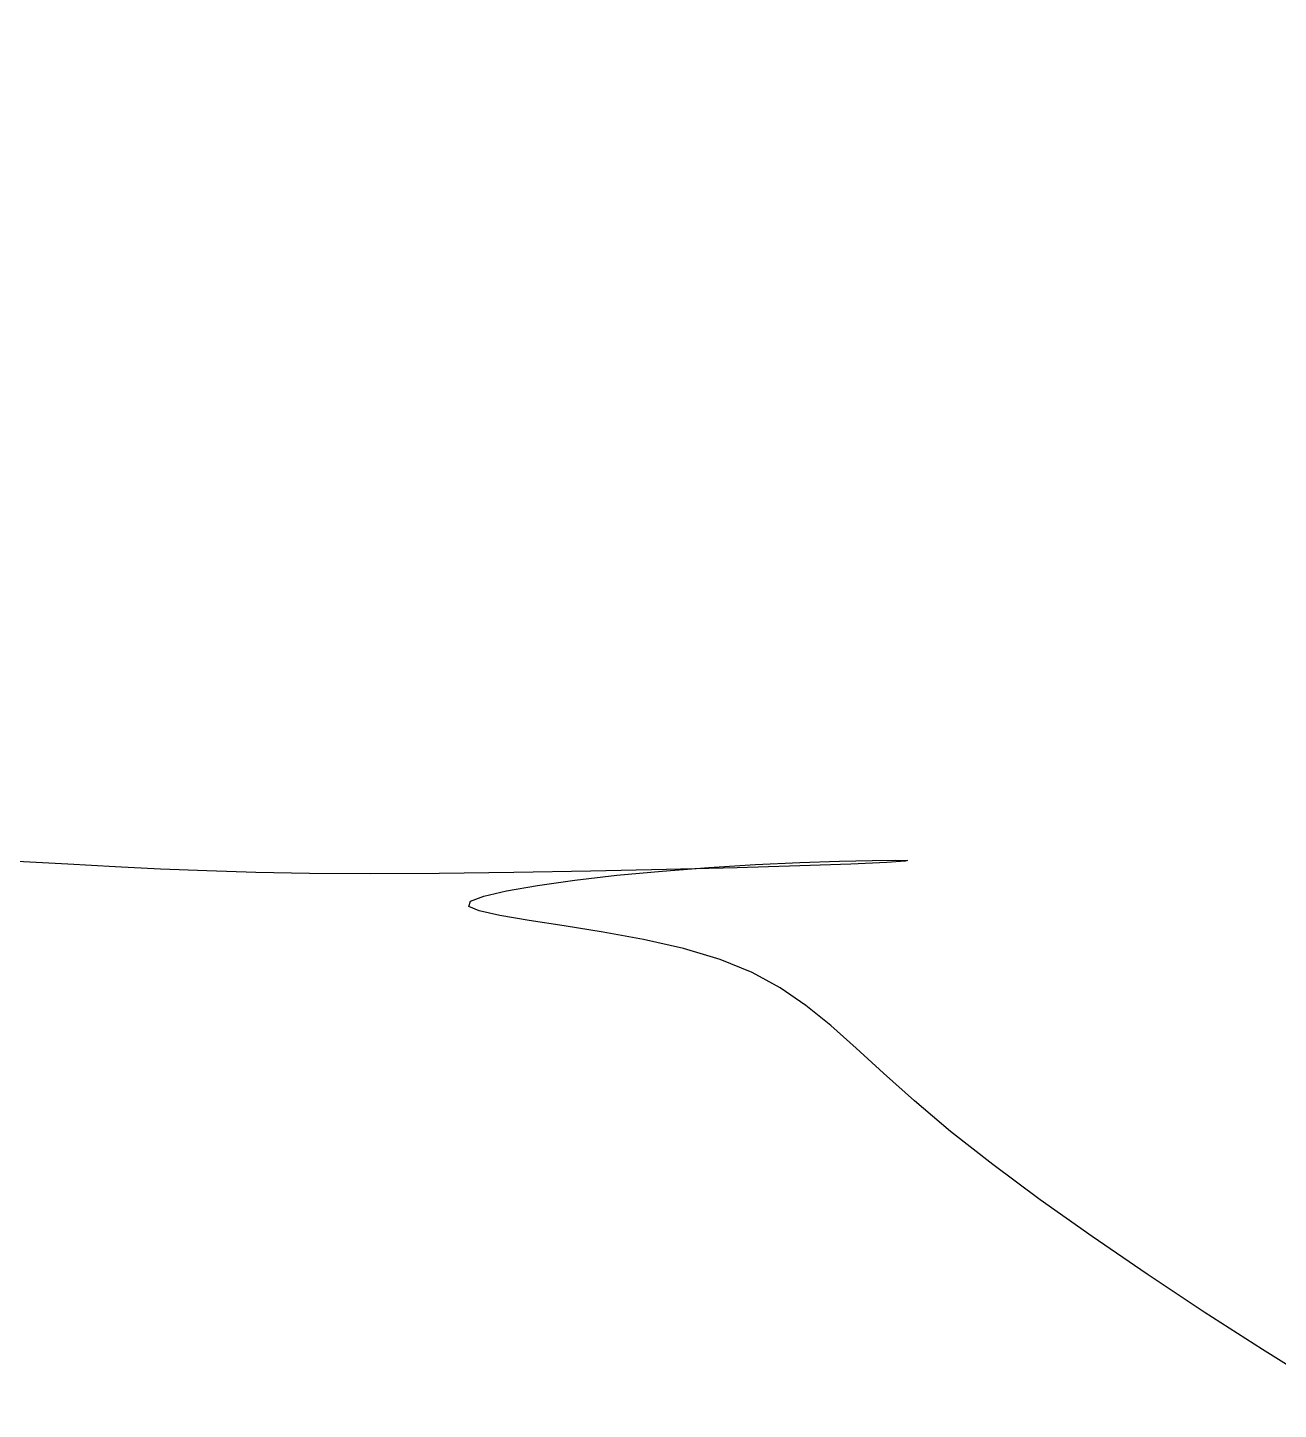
# Model space of a CAD drawing. Header units: millimetres. Extents: x 104198 to 1296755, y -81101 to 81453.
# Drawn here: x 635089.8 to 635181.8, y -26089.6 to -25988 of the extents above; entities that cross this region are included whole.
import ezdxf

# ---------------------------------------------------------------- set-up
doc = ezdxf.new("R2010")
doc.units = ezdxf.units.MM
doc.linetypes.add('HIDDEN2', pattern=[0.1875, 0.125, -0.0625])
doc.layers.add('0家具', color=51, linetype='Continuous')
doc.styles.add('黑体', font='simhei.ttf', dxfattribs={"width": 0.7})
doc.dimstyles.new('立面标注', dxfattribs={"dimtxt": 100, "dimasz": 35, "dimexe": 20, "dimexo": 100, "dimtad": 1, "dimdec": 0, "dimtxsty": '黑体', "dimblk": 'ARCHTICK', "dimcen": 80, "dimdle": 20, "dimclrd": 251, "dimclre": 251, "dimclrt": 256, "dimadec": 0, "dimazin": 0, "dimtfac": 1, "dimtdec": 0, "dimtix": 1, "dimtmove": 2, "dimatfit": 3, "dimldrblk": 'DOT', "dimfxl": 200, "dimfxlon": 1, "dimarcsym": 0})

# ---------------------------------------------------------------- blocks, each defined once
blk = doc.blocks.new('ghfdhrhr')
at = {"color": 250, "linetype": 'HIDDEN2', "ltscale": 600}
blk.add_lwpolyline([(635184.98, -32590.15), (635180.69, -32587.45), (635176.4, -32584.69), (635172.19, -32581.9), (635168.14, -32579.13), (635164.33, -32576.43), (635160.84, -32573.84), (635157.74, -32571.41), (635155.09, -32569.17), (635152.81, -32567.13), (635150.79, -32565.29), (635148.92, -32563.63), (635147.09, -32562.15), (635145.2, -32560.85), (635143.13, -32559.73), (635140.78, -32558.77), (635138.08, -32557.96), (635135.16, -32557.3), (635132.19, -32556.75), (635129.32, -32556.29), (635126.73, -32555.9), (635124.58, -32555.54), (635123.05, -32555.2), (635122.29, -32554.86), (635122.43, -32554.49), (635123.4, -32554.11), (635125.08, -32553.71), (635127.35, -32553.32), (635130.09, -32552.94), (635133.18, -32552.58), (635136.51, -32552.27), (635139.96, -32552), (635143.39, -32551.79), (635146.65, -32551.64), (635149.57, -32551.53), (635151.97, -32551.48), (635153.69, -32551.47), (635154.56, -32551.49), (635154.4, -32551.55), (635153.05, -32551.64), (635150.4, -32551.76), (635146.65, -32551.89), (635142.04, -32552.02), (635136.83, -32552.16), (635131.27, -32552.28), (635125.62, -32552.38), (635120.13, -32552.44), (635115.06, -32552.47), (635110.59, -32552.44), (635106.63, -32552.37), (635103.03, -32552.26), (635099.63, -32552.12), (635096.28, -32551.96), (635092.81, -32551.77), (635089.07, -32551.57)], dxfattribs=at)
blk.add_lwpolyline([(635184.98, -32590.15), (635180.69, -32587.45), (635176.4, -32584.69), (635172.19, -32581.9), (635168.14, -32579.13), (635164.33, -32576.43), (635160.84, -32573.84), (635157.74, -32571.41), (635155.09, -32569.17), (635152.81, -32567.13), (635150.79, -32565.29), (635148.92, -32563.63), (635147.09, -32562.15), (635145.2, -32560.85), (635143.13, -32559.73), (635140.78, -32558.77), (635138.08, -32557.96), (635135.16, -32557.3), (635132.19, -32556.75), (635129.32, -32556.29), (635126.73, -32555.9), (635124.58, -32555.54), (635123.05, -32555.2), (635122.29, -32554.86), (635122.43, -32554.49), (635123.4, -32554.11), (635125.08, -32553.71), (635127.35, -32553.32), (635130.09, -32552.94), (635133.18, -32552.58), (635136.51, -32552.27), (635139.96, -32552), (635143.39, -32551.79), (635146.65, -32551.64), (635149.57, -32551.53), (635151.97, -32551.48), (635153.69, -32551.47), (635154.56, -32551.49), (635154.4, -32551.55), (635153.05, -32551.64), (635150.4, -32551.76), (635146.65, -32551.89), (635142.04, -32552.02), (635136.83, -32552.16), (635131.27, -32552.28), (635125.62, -32552.38), (635120.13, -32552.44), (635115.06, -32552.47), (635110.59, -32552.44), (635106.63, -32552.37), (635103.03, -32552.26), (635099.63, -32552.12), (635096.28, -32551.96), (635092.81, -32551.77), (635089.07, -32551.57)], dxfattribs=at)
blk.add_lwpolyline([(635184.98, -32590.15), (635180.69, -32587.45), (635176.4, -32584.69), (635172.19, -32581.9), (635168.14, -32579.13), (635164.33, -32576.43), (635160.84, -32573.84), (635157.74, -32571.41), (635155.09, -32569.17), (635152.81, -32567.13), (635150.79, -32565.29), (635148.92, -32563.63), (635147.09, -32562.15), (635145.2, -32560.85), (635143.13, -32559.73), (635140.78, -32558.77), (635138.08, -32557.96), (635135.16, -32557.3), (635132.19, -32556.75), (635129.32, -32556.29), (635126.73, -32555.9), (635124.58, -32555.54), (635123.05, -32555.2), (635122.29, -32554.86), (635122.43, -32554.49), (635123.4, -32554.11), (635125.08, -32553.71), (635127.35, -32553.32), (635130.09, -32552.94), (635133.18, -32552.58), (635136.51, -32552.27), (635139.96, -32552), (635143.39, -32551.79), (635146.65, -32551.64), (635149.57, -32551.53), (635151.97, -32551.48), (635153.69, -32551.47), (635154.56, -32551.49), (635154.4, -32551.55), (635153.05, -32551.64), (635150.4, -32551.76), (635146.65, -32551.89), (635142.04, -32552.02), (635136.83, -32552.16), (635131.27, -32552.28), (635125.62, -32552.38), (635120.13, -32552.44), (635115.06, -32552.47), (635110.59, -32552.44), (635106.63, -32552.37), (635103.03, -32552.26), (635099.63, -32552.12), (635096.28, -32551.96), (635092.81, -32551.77), (635089.07, -32551.57)], dxfattribs=at)
blk.add_lwpolyline([(635184.98, -32590.15), (635180.69, -32587.45), (635176.4, -32584.69), (635172.19, -32581.9), (635168.14, -32579.13), (635164.33, -32576.43), (635160.84, -32573.84), (635157.74, -32571.41), (635155.09, -32569.17), (635152.81, -32567.13), (635150.79, -32565.29), (635148.92, -32563.63), (635147.09, -32562.15), (635145.2, -32560.85), (635143.13, -32559.73), (635140.78, -32558.77), (635138.08, -32557.96), (635135.16, -32557.3), (635132.19, -32556.75), (635129.32, -32556.29), (635126.73, -32555.9), (635124.58, -32555.54), (635123.05, -32555.2), (635122.29, -32554.86), (635122.43, -32554.49), (635123.4, -32554.11), (635125.08, -32553.71), (635127.35, -32553.32), (635130.09, -32552.94), (635133.18, -32552.58), (635136.51, -32552.27), (635139.96, -32552), (635143.39, -32551.79), (635146.65, -32551.64), (635149.57, -32551.53), (635151.97, -32551.48), (635153.69, -32551.47), (635154.56, -32551.49), (635154.4, -32551.55), (635153.05, -32551.64), (635150.4, -32551.76), (635146.65, -32551.89), (635142.04, -32552.02), (635136.83, -32552.16), (635131.27, -32552.28), (635125.62, -32552.38), (635120.13, -32552.44), (635115.06, -32552.47), (635110.59, -32552.44), (635106.63, -32552.37), (635103.03, -32552.26), (635099.63, -32552.12), (635096.28, -32551.96), (635092.81, -32551.77), (635089.07, -32551.57)], dxfattribs=at)
blk.add_lwpolyline([(635184.98, -32590.15), (635180.69, -32587.45), (635176.4, -32584.69), (635172.19, -32581.9), (635168.14, -32579.13), (635164.33, -32576.43), (635160.84, -32573.84), (635157.74, -32571.41), (635155.09, -32569.17), (635152.81, -32567.13), (635150.79, -32565.29), (635148.92, -32563.63), (635147.09, -32562.15), (635145.2, -32560.85), (635143.13, -32559.73), (635140.78, -32558.77), (635138.08, -32557.96), (635135.16, -32557.3), (635132.19, -32556.75), (635129.32, -32556.29), (635126.73, -32555.9), (635124.58, -32555.54), (635123.05, -32555.2), (635122.29, -32554.86), (635122.43, -32554.49), (635123.4, -32554.11), (635125.08, -32553.71), (635127.35, -32553.32), (635130.09, -32552.94), (635133.18, -32552.58), (635136.51, -32552.27), (635139.96, -32552), (635143.39, -32551.79), (635146.65, -32551.64), (635149.57, -32551.53), (635151.97, -32551.48), (635153.69, -32551.47), (635154.56, -32551.49), (635154.4, -32551.55), (635153.05, -32551.64), (635150.4, -32551.76), (635146.65, -32551.89), (635142.04, -32552.02), (635136.83, -32552.16), (635131.27, -32552.28), (635125.62, -32552.38), (635120.13, -32552.44), (635115.06, -32552.47), (635110.59, -32552.44), (635106.63, -32552.37), (635103.03, -32552.26), (635099.63, -32552.12), (635096.28, -32551.96), (635092.81, -32551.77), (635089.07, -32551.57)], dxfattribs=at)
blk.add_lwpolyline([(635184.98, -32590.15), (635180.69, -32587.45), (635176.4, -32584.69), (635172.19, -32581.9), (635168.14, -32579.13), (635164.33, -32576.43), (635160.84, -32573.84), (635157.74, -32571.41), (635155.09, -32569.17), (635152.81, -32567.13), (635150.79, -32565.29), (635148.92, -32563.63), (635147.09, -32562.15), (635145.2, -32560.85), (635143.13, -32559.73), (635140.78, -32558.77), (635138.08, -32557.96), (635135.16, -32557.3), (635132.19, -32556.75), (635129.32, -32556.29), (635126.73, -32555.9), (635124.58, -32555.54), (635123.05, -32555.2), (635122.29, -32554.86), (635122.43, -32554.49), (635123.4, -32554.11), (635125.08, -32553.71), (635127.35, -32553.32), (635130.09, -32552.94), (635133.18, -32552.58), (635136.51, -32552.27), (635139.96, -32552), (635143.39, -32551.79), (635146.65, -32551.64), (635149.57, -32551.53), (635151.97, -32551.48), (635153.69, -32551.47), (635154.56, -32551.49), (635154.4, -32551.55), (635153.05, -32551.64), (635150.4, -32551.76), (635146.65, -32551.89), (635142.04, -32552.02), (635136.83, -32552.16), (635131.27, -32552.28), (635125.62, -32552.38), (635120.13, -32552.44), (635115.06, -32552.47), (635110.59, -32552.44), (635106.63, -32552.37), (635103.03, -32552.26), (635099.63, -32552.12), (635096.28, -32551.96), (635092.81, -32551.77), (635089.07, -32551.57)], dxfattribs=at)
blk.add_lwpolyline([(635184.98, -32590.15), (635180.69, -32587.45), (635176.4, -32584.69), (635172.19, -32581.9), (635168.14, -32579.13), (635164.33, -32576.43), (635160.84, -32573.84), (635157.74, -32571.41), (635155.09, -32569.17), (635152.81, -32567.13), (635150.79, -32565.29), (635148.92, -32563.63), (635147.09, -32562.15), (635145.2, -32560.85), (635143.13, -32559.73), (635140.78, -32558.77), (635138.08, -32557.96), (635135.16, -32557.3), (635132.19, -32556.75), (635129.32, -32556.29), (635126.73, -32555.9), (635124.58, -32555.54), (635123.05, -32555.2), (635122.29, -32554.86), (635122.43, -32554.49), (635123.4, -32554.11), (635125.08, -32553.71), (635127.35, -32553.32), (635130.09, -32552.94), (635133.18, -32552.58), (635136.51, -32552.27), (635139.96, -32552), (635143.39, -32551.79), (635146.65, -32551.64), (635149.57, -32551.53), (635151.97, -32551.48), (635153.69, -32551.47), (635154.56, -32551.49), (635154.4, -32551.55), (635153.05, -32551.64), (635150.4, -32551.76), (635146.65, -32551.89), (635142.04, -32552.02), (635136.83, -32552.16), (635131.27, -32552.28), (635125.62, -32552.38), (635120.13, -32552.44), (635115.06, -32552.47), (635110.59, -32552.44), (635106.63, -32552.37), (635103.03, -32552.26), (635099.63, -32552.12), (635096.28, -32551.96), (635092.81, -32551.77), (635089.07, -32551.57)], dxfattribs=at)
blk.add_lwpolyline([(635184.98, -32590.15), (635180.69, -32587.45), (635176.4, -32584.69), (635172.19, -32581.9), (635168.14, -32579.13), (635164.33, -32576.43), (635160.84, -32573.84), (635157.74, -32571.41), (635155.09, -32569.17), (635152.81, -32567.13), (635150.79, -32565.29), (635148.92, -32563.63), (635147.09, -32562.15), (635145.2, -32560.85), (635143.13, -32559.73), (635140.78, -32558.77), (635138.08, -32557.96), (635135.16, -32557.3), (635132.19, -32556.75), (635129.32, -32556.29), (635126.73, -32555.9), (635124.58, -32555.54), (635123.05, -32555.2), (635122.29, -32554.86), (635122.43, -32554.49), (635123.4, -32554.11), (635125.08, -32553.71), (635127.35, -32553.32), (635130.09, -32552.94), (635133.18, -32552.58), (635136.51, -32552.27), (635139.96, -32552), (635143.39, -32551.79), (635146.65, -32551.64), (635149.57, -32551.53), (635151.97, -32551.48), (635153.69, -32551.47), (635154.56, -32551.49), (635154.4, -32551.55), (635153.05, -32551.64), (635150.4, -32551.76), (635146.65, -32551.89), (635142.04, -32552.02), (635136.83, -32552.16), (635131.27, -32552.28), (635125.62, -32552.38), (635120.13, -32552.44), (635115.06, -32552.47), (635110.59, -32552.44), (635106.63, -32552.37), (635103.03, -32552.26), (635099.63, -32552.12), (635096.28, -32551.96), (635092.81, -32551.77), (635089.07, -32551.57)], dxfattribs=at)
blk.add_lwpolyline([(635184.98, -32590.15), (635180.69, -32587.45), (635176.4, -32584.69), (635172.19, -32581.9), (635168.14, -32579.13), (635164.33, -32576.43), (635160.84, -32573.84), (635157.74, -32571.41), (635155.09, -32569.17), (635152.81, -32567.13), (635150.79, -32565.29), (635148.92, -32563.63), (635147.09, -32562.15), (635145.2, -32560.85), (635143.13, -32559.73), (635140.78, -32558.77), (635138.08, -32557.96), (635135.16, -32557.3), (635132.19, -32556.75), (635129.32, -32556.29), (635126.73, -32555.9), (635124.58, -32555.54), (635123.05, -32555.2), (635122.29, -32554.86), (635122.43, -32554.49), (635123.4, -32554.11), (635125.08, -32553.71), (635127.35, -32553.32), (635130.09, -32552.94), (635133.18, -32552.58), (635136.51, -32552.27), (635139.96, -32552), (635143.39, -32551.79), (635146.65, -32551.64), (635149.57, -32551.53), (635151.97, -32551.48), (635153.69, -32551.47), (635154.56, -32551.49), (635154.4, -32551.55), (635153.05, -32551.64), (635150.4, -32551.76), (635146.65, -32551.89), (635142.04, -32552.02), (635136.83, -32552.16), (635131.27, -32552.28), (635125.62, -32552.38), (635120.13, -32552.44), (635115.06, -32552.47), (635110.59, -32552.44), (635106.63, -32552.37), (635103.03, -32552.26), (635099.63, -32552.12), (635096.28, -32551.96), (635092.81, -32551.77), (635089.07, -32551.57)], dxfattribs=at)
blk.add_lwpolyline([(635184.98, -32590.15), (635180.69, -32587.45), (635176.4, -32584.69), (635172.19, -32581.9), (635168.14, -32579.13), (635164.33, -32576.43), (635160.84, -32573.84), (635157.74, -32571.41), (635155.09, -32569.17), (635152.81, -32567.13), (635150.79, -32565.29), (635148.92, -32563.63), (635147.09, -32562.15), (635145.2, -32560.85), (635143.13, -32559.73), (635140.78, -32558.77), (635138.08, -32557.96), (635135.16, -32557.3), (635132.19, -32556.75), (635129.32, -32556.29), (635126.73, -32555.9), (635124.58, -32555.54), (635123.05, -32555.2), (635122.29, -32554.86), (635122.43, -32554.49), (635123.4, -32554.11), (635125.08, -32553.71), (635127.35, -32553.32), (635130.09, -32552.94), (635133.18, -32552.58), (635136.51, -32552.27), (635139.96, -32552), (635143.39, -32551.79), (635146.65, -32551.64), (635149.57, -32551.53), (635151.97, -32551.48), (635153.69, -32551.47), (635154.56, -32551.49), (635154.4, -32551.55), (635153.05, -32551.64), (635150.4, -32551.76), (635146.65, -32551.89), (635142.04, -32552.02), (635136.83, -32552.16), (635131.27, -32552.28), (635125.62, -32552.38), (635120.13, -32552.44), (635115.06, -32552.47), (635110.59, -32552.44), (635106.63, -32552.37), (635103.03, -32552.26), (635099.63, -32552.12), (635096.28, -32551.96), (635092.81, -32551.77), (635089.07, -32551.57)], dxfattribs=at)
blk.add_lwpolyline([(635184.98, -32590.15), (635180.69, -32587.45), (635176.4, -32584.69), (635172.19, -32581.9), (635168.14, -32579.13), (635164.33, -32576.43), (635160.84, -32573.84), (635157.74, -32571.41), (635155.09, -32569.17), (635152.81, -32567.13), (635150.79, -32565.29), (635148.92, -32563.63), (635147.09, -32562.15), (635145.2, -32560.85), (635143.13, -32559.73), (635140.78, -32558.77), (635138.08, -32557.96), (635135.16, -32557.3), (635132.19, -32556.75), (635129.32, -32556.29), (635126.73, -32555.9), (635124.58, -32555.54), (635123.05, -32555.2), (635122.29, -32554.86), (635122.43, -32554.49), (635123.4, -32554.11), (635125.08, -32553.71), (635127.35, -32553.32), (635130.09, -32552.94), (635133.18, -32552.58), (635136.51, -32552.27), (635139.96, -32552), (635143.39, -32551.79), (635146.65, -32551.64), (635149.57, -32551.53), (635151.97, -32551.48), (635153.69, -32551.47), (635154.56, -32551.49), (635154.4, -32551.55), (635153.05, -32551.64), (635150.4, -32551.76), (635146.65, -32551.89), (635142.04, -32552.02), (635136.83, -32552.16), (635131.27, -32552.28), (635125.62, -32552.38), (635120.13, -32552.44), (635115.06, -32552.47), (635110.59, -32552.44), (635106.63, -32552.37), (635103.03, -32552.26), (635099.63, -32552.12), (635096.28, -32551.96), (635092.81, -32551.77), (635089.07, -32551.57)], dxfattribs=at)
blk.add_lwpolyline([(635184.98, -32590.15), (635180.69, -32587.45), (635176.4, -32584.69), (635172.19, -32581.9), (635168.14, -32579.13), (635164.33, -32576.43), (635160.84, -32573.84), (635157.74, -32571.41), (635155.09, -32569.17), (635152.81, -32567.13), (635150.79, -32565.29), (635148.92, -32563.63), (635147.09, -32562.15), (635145.2, -32560.85), (635143.13, -32559.73), (635140.78, -32558.77), (635138.08, -32557.96), (635135.16, -32557.3), (635132.19, -32556.75), (635129.32, -32556.29), (635126.73, -32555.9), (635124.58, -32555.54), (635123.05, -32555.2), (635122.29, -32554.86), (635122.43, -32554.49), (635123.4, -32554.11), (635125.08, -32553.71), (635127.35, -32553.32), (635130.09, -32552.94), (635133.18, -32552.58), (635136.51, -32552.27), (635139.96, -32552), (635143.39, -32551.79), (635146.65, -32551.64), (635149.57, -32551.53), (635151.97, -32551.48), (635153.69, -32551.47), (635154.56, -32551.49), (635154.4, -32551.55), (635153.05, -32551.64), (635150.4, -32551.76), (635146.65, -32551.89), (635142.04, -32552.02), (635136.83, -32552.16), (635131.27, -32552.28), (635125.62, -32552.38), (635120.13, -32552.44), (635115.06, -32552.47), (635110.59, -32552.44), (635106.63, -32552.37), (635103.03, -32552.26), (635099.63, -32552.12), (635096.28, -32551.96), (635092.81, -32551.77), (635089.07, -32551.57)], dxfattribs=at)
blk = doc.blocks.new('_ArchTick')
at = {"color": 2, "linetype": 'ByBlock', "const_width": 0.4}
blk.add_lwpolyline([(-0.5, -0.5), (0.5, 0.5)], dxfattribs=at)
blk = doc.blocks.new('_Dot')
at = {"color": 2, "linetype": 'ByBlock', "lineweight": -2}
blk.add_line((-0.5, 0), (-1, 0), dxfattribs=at)
at = {"color": 2, "linetype": 'ByBlock', "const_width": 0.5}
blk.add_lwpolyline([(-0.25, 0, 1), (0.25, 0, 1)], format="xyb", close=True, dxfattribs=at)

msp = doc.modelspace()

# ---------------------------------------------------------------- block references
at = {"color": 2}
msp.add_blockref('ghfdhrhr', (0, 6502.26), dxfattribs=at)

# ---------------------------------------------------------------- leaders
at = {"layer": '0家具', "color": 51}
msp.add_leader([(634753.43, -26511.4), (634753.43, -23491.59), (635863.64, -23491.59)], dimstyle='立面标注', dxfattribs=at)

doc.saveas('drawing.dxf')
